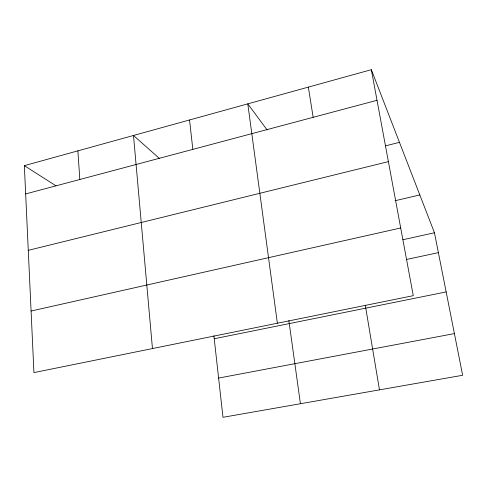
<?xml version="1.0" encoding="UTF-8"?>
<svg xmlns="http://www.w3.org/2000/svg" width="487" height="487" viewBox="0 0 487 487"><rect width="100%" height="100%" fill="white"/><g stroke="black" fill="none" stroke-linecap="round" stroke-linejoin="round"><path stroke-width="0.73" d="M371.338 69.69L413.268 295.67L33.938 372.598L24.35 165.659L371.338 69.69L434.459 232.762L462.65 375.276L222.985 417.31L213.896 335.774M25.659 193.923L377.017 100.298M385.534 145.85L399.462 142.35M28.27 250.336L388.395 161.623M395.03 200.741L419.824 194.946M31.083 311.029L400.71 227.971M402.859 239.744L434.459 232.762M406.523 259.474L438.391 252.637M214.231 338.745L446.159 291.92M218.608 378.07L454.408 333.595M24.35 165.659L55.962 185.821M159.401 158.445L133.493 135.471L152.461 348.558M267.089 129.919L247.792 103.859L277.365 323.228M365.287 305.179L379.476 389.868M308.338 87.112L313.159 117.312M288.87 320.623L300.424 403.729M189.553 119.966L192.828 149.375M77.89 150.854L79.813 179.49"/></g></svg>
